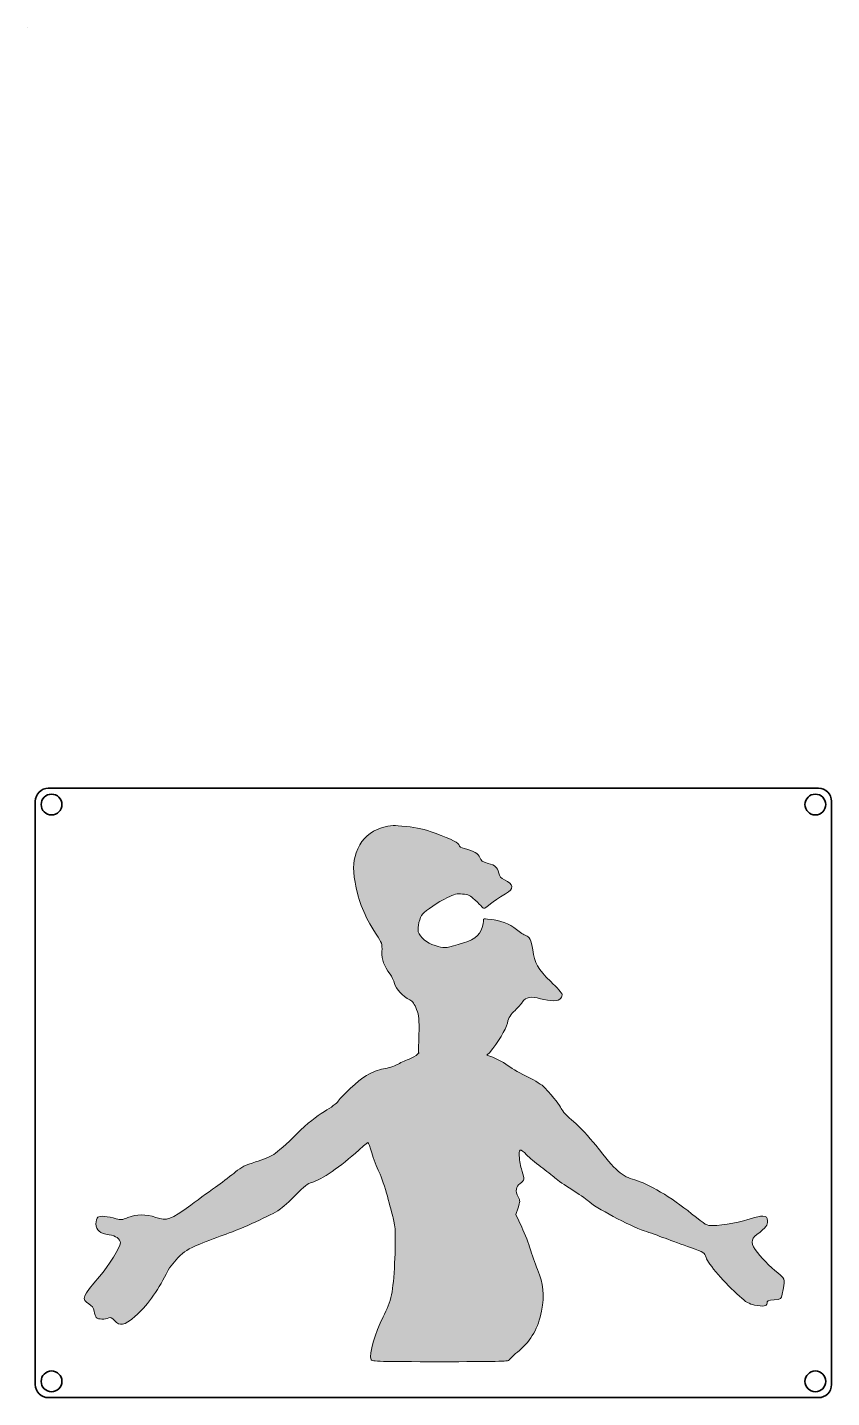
# Model space of a CAD drawing. Header units: inches. Extents: x 0 to 124, y 3 to 214.
import ezdxf

# ---------------------------------------------------------------- set-up
doc = ezdxf.new("R2010")
doc.units = ezdxf.units.IN
doc.header["$MEASUREMENT"] = 0
doc.layers.add('svg2', color=7, linetype='Continuous')

# ---------------------------------------------------------------- blocks, each defined once
blk = doc.blocks.new('block 5')
at = {"layer": 'svg2', "color": 7, "lineweight": 35}
for points, knots in [([(121.78, 96.89), (121.78, 96.89), (3.22, 96.89), (3.22, 96.89), (2.12, 96.89), (1.22, 95.99), (1.22, 94.89), (1.22, 94.89), (1.22, 5.11), (1.22, 5.11), (1.22, 4.01), (2.12, 3.11), (3.22, 3.11), (3.22, 3.11), (121.78, 3.11), (121.78, 3.11), (122.88, 3.11), (123.78, 4.01), (123.78, 5.11), (123.78, 5.11), (123.78, 94.89), (123.78, 94.89), (123.78, 95.99), (122.88, 96.89), (121.78, 96.89)], [0, 0, 0, 0, 1, 1, 1, 2, 2, 2, 3, 3, 3, 4, 4, 4, 5, 5, 5, 6, 6, 6, 7, 7, 7, 8, 8, 8, 8]), ([(3.72, 95.99), (4.6, 95.99), (5.32, 95.27), (5.32, 94.39), (5.32, 93.5), (4.6, 92.79), (3.72, 92.79), (2.84, 92.79), (2.12, 93.5), (2.12, 94.39), (2.12, 95.27), (2.84, 95.99), (3.72, 95.99)], [0, 0, 0, 0, 1, 1, 1, 2, 2, 2, 3, 3, 3, 4, 4, 4, 4]), ([(121.28, 95.99), (122.16, 95.99), (122.88, 95.27), (122.88, 94.39), (122.88, 93.5), (122.16, 92.79), (121.28, 92.79), (120.4, 92.79), (119.68, 93.5), (119.68, 94.39), (119.68, 95.27), (120.4, 95.99), (121.28, 95.99)], [0, 0, 0, 0, 1, 1, 1, 2, 2, 2, 3, 3, 3, 4, 4, 4, 4]), ([(3.72, 4.01), (2.84, 4.01), (2.12, 4.73), (2.12, 5.61), (2.12, 6.5), (2.84, 7.21), (3.72, 7.21), (4.6, 7.21), (5.32, 6.5), (5.32, 5.61), (5.32, 4.73), (4.6, 4.01), (3.72, 4.01)], [0, 0, 0, 0, 1, 1, 1, 2, 2, 2, 3, 3, 3, 4, 4, 4, 4]), ([(121.28, 4.01), (120.4, 4.01), (119.68, 4.73), (119.68, 5.61), (119.68, 6.5), (120.4, 7.21), (121.28, 7.21), (122.16, 7.21), (122.88, 6.5), (122.88, 5.61), (122.88, 4.73), (122.16, 4.01), (121.28, 4.01)], [0, 0, 0, 0, 1, 1, 1, 2, 2, 2, 3, 3, 3, 4, 4, 4, 4])]:
    blk.add_open_spline(points, degree=3, knots=knots, dxfattribs=at)
blk = doc.blocks.new('block 4')
at = {"layer": 'svg2'}
blk.add_blockref('block 5', (0, 0), dxfattribs=at)
blk = doc.blocks.new('block 7')
at = {"layer": 'svg2', "color": 7, "lineweight": 40}
blk.add_lwpolyline([(0, 214), (0, 214)], dxfattribs=at)
blk.add_lwpolyline([(0, 214), (0, 214)], dxfattribs=at)
blk = doc.blocks.new('block 11')
at = {"layer": 'svg2'}
h = blk.add_hatch(color=7, dxfattribs=at)
h.dxf.hatch_style = 2
edge = h.paths.add_edge_path()
edge.add_spline(control_points=[(56.28, 91.16), (55.7, 91.15), (55.31, 91.04), (54.51, 90.78), (52.67, 90.19), (51.62, 89.27), (50.86, 87.56), (50.14, 85.98), (50.04, 84.72), (50.45, 82.42), (51.01, 79.29), (51.78, 77.4), (53.69, 74.46), (54.57, 73.1), (54.62, 72.96), (54.57, 71.79), (54.52, 70.49), (54.86, 69.56), (55.84, 68.27), (56.08, 67.94), (56.38, 67.3), (56.5, 66.85), (56.73, 65.99), (57.76, 64.89), (58.87, 64.31), (59.31, 64.09), (59.58, 63.7), (59.9, 62.86), (60.28, 61.85), (60.32, 61.4), (60.26, 58.96), (60.26, 58.96), (60.19, 56.2), (60.19, 56.2), (60.19, 56.2), (60.28, 56.17), (60.28, 56.17), (60.2, 56.12), (60.13, 56.05), (60.05, 55.97), (59.83, 55.73), (59.2, 55.37), (58.66, 55.17), (58.12, 54.97), (57.32, 54.6), (56.89, 54.36), (56.45, 54.12), (55.52, 53.82), (54.82, 53.71), (53.95, 53.56), (53.13, 53.23), (52.19, 52.67), (50.86, 51.86), (48.47, 49.69), (47.84, 48.72), (47.66, 48.44), (46.71, 47.74), (45.73, 47.16), (44.4, 46.38), (43.27, 45.45), (41.38, 43.61), (39.98, 42.24), (38.43, 40.86), (37.94, 40.55), (37.45, 40.23), (36.17, 39.71), (35.11, 39.38), (33.56, 38.9), (32.94, 38.59), (32.03, 37.84), (31.41, 37.32), (30.18, 36.39), (29.3, 35.76), (28.43, 35.14), (26.56, 33.78), (25.14, 32.74), (22.02, 30.46), (21.48, 30.27), (19.78, 30.84), (18.19, 31.38), (16.75, 31.37), (15.48, 30.83), (14.58, 30.44), (14.39, 30.42), (13.65, 30.65), (12.38, 31.04), (11.18, 31.13), (10.84, 30.86), (10.68, 30.72), (10.55, 30.28), (10.55, 29.86), (10.55, 28.89), (11.18, 28.37), (12.56, 28.18), (13.62, 28.03), (14.32, 27.54), (14.32, 26.94), (14.32, 26.29), (12.52, 23.4), (11.09, 21.74), (8.44, 18.69), (8.27, 18.24), (9.45, 17.54), (9.98, 17.23), (10.17, 16.96), (10.27, 16.41), (10.35, 16.01), (10.49, 15.57), (10.6, 15.43), (10.84, 15.14), (12.01, 15.1), (12.52, 15.37), (12.8, 15.53), (12.99, 15.44), (13.4, 14.98), (14.23, 14.05), (14.84, 14.17), (16.61, 15.65), (18.21, 16.99), (20.09, 19.56), (21.34, 22.12), (21.71, 22.89), (22.44, 23.9), (23.15, 24.62), (24.19, 25.67), (24.63, 25.95), (26.53, 26.74), (27.73, 27.23), (29.55, 27.93), (30.57, 28.28), (32.94, 29.1), (37.66, 31.25), (38.77, 32.02), (39.24, 32.34), (40.38, 33.38), (41.31, 34.32), (42.57, 35.6), (43.2, 36.08), (43.79, 36.24), (45.25, 36.63), (48.2, 38.67), (51.01, 41.22), (51.71, 41.85), (52.34, 42.37), (52.41, 42.37), (52.49, 42.37), (52.75, 41.65), (53.01, 40.78), (53.26, 39.9), (53.77, 38.57), (54.13, 37.82), (54.5, 37.06), (55.07, 35.39), (55.41, 34.1), (55.74, 32.81), (56.14, 31.31), (56.29, 30.76), (56.67, 29.38), (56.71, 28.16), (56.52, 23.82), (56.31, 19.39), (56.02, 18), (54.74, 15.52), (53.49, 13.08), (52.56, 9.79), (52.89, 8.94), (52.99, 8.67), (54.32, 8.64), (63.53, 8.64), (72.03, 8.64), (74.08, 8.69), (74.16, 8.89), (74.22, 9.04), (74.92, 9.71), (75.72, 10.38), (77.55, 11.92), (78.65, 13.86), (79.13, 16.41), (79.61, 18.94), (79.45, 20.66), (78.53, 22.82), (78.12, 23.81), (77.6, 25.23), (77.39, 26), (77.18, 26.76), (76.59, 28.26), (76.08, 29.33), (76.08, 29.33), (75.17, 31.27), (75.17, 31.27), (75.17, 31.27), (75.52, 32.33), (75.52, 32.33), (75.85, 33.3), (75.86, 33.42), (75.56, 33.99), (75.07, 34.94), (75.16, 35.55), (75.84, 36.05), (76.51, 36.55), (76.55, 36.77), (76.15, 37.92), (75.99, 38.36), (75.8, 39.27), (75.73, 39.95), (75.56, 41.44), (75.8, 41.55), (76.84, 40.46), (77.22, 40.07), (78.19, 39.25), (79.01, 38.65), (79.83, 38.04), (80.82, 37.26), (81.2, 36.92), (81.59, 36.57), (82.75, 35.77), (83.78, 35.14), (84.82, 34.51), (85.95, 33.71), (86.31, 33.38), (87.38, 32.36), (92.65, 29.55), (94.94, 28.78), (95.73, 28.52), (97.18, 28), (98.16, 27.63), (99.14, 27.26), (100.91, 26.62), (102.08, 26.21), (104.2, 25.46), (104.21, 25.46), (104.45, 24.66), (104.72, 23.77), (107.43, 20.63), (109.6, 18.7), (110.6, 17.8), (111.07, 17.53), (111.9, 17.36), (113.28, 17.07), (113.84, 17.16), (113.84, 17.66), (113.84, 18), (114, 18.08), (114.93, 18.16), (116.01, 18.26), (116.02, 18.26), (116.18, 19.05), (116.63, 21.18), (116.6, 21.42), (115.89, 21.97), (114.87, 22.74), (113.29, 24.3), (112.38, 25.43), (111.3, 26.77), (111.27, 27.45), (112.28, 28.22), (113.72, 29.32), (113.97, 29.64), (113.9, 30.32), (113.85, 30.88), (113.76, 30.97), (113.19, 31.02), (112.83, 31.06), (112.05, 30.9), (111.46, 30.68), (110.21, 30.21), (106.96, 29.62), (105.5, 29.59), (104.54, 29.57), (104.45, 29.62), (102.23, 31.42), (99.12, 33.94), (95.55, 36.06), (93.49, 36.62), (91.53, 37.14), (90.6, 37.97), (87.47, 41.95), (86.45, 43.25), (85.02, 44.78), (84.06, 45.59), (83.16, 46.36), (82.3, 47.26), (82.16, 47.59), (81.93, 48.15), (81.15, 49.14), (79.59, 50.85), (79.26, 51.21), (78.17, 51.9), (77.07, 52.42), (76.01, 52.92), (74.63, 53.72), (74, 54.19), (73.1, 54.86), (71.95, 55.43), (70.71, 55.84), (70.87, 55.94), (71.02, 56.06), (71.13, 56.2), (72.51, 57.87), (73.6, 59.68), (73.88, 60.75), (74.12, 61.68), (74.36, 62.08), (75.05, 62.71), (75.52, 63.15), (76.06, 63.74), (76.23, 64.04), (76.67, 64.75), (77.59, 64.91), (78.95, 64.51), (80.46, 64.06), (81.85, 64.09), (82.11, 64.58), (82.22, 64.79), (82.32, 65.07), (82.32, 65.2), (82.32, 65.33), (81.52, 66.22), (80.54, 67.17), (78.57, 69.07), (78.06, 69.98), (77.77, 72.04), (77.55, 73.53), (77.31, 74.05), (76.71, 74.23), (76.47, 74.3), (75.83, 74.73), (75.29, 75.17), (74.23, 76.05), (72.56, 76.57), (71.36, 76.7), (69.68, 76.88), (70.43, 76.94), (70.06, 75.63), (69.62, 74.04), (68.56, 73.47), (66.32, 72.85), (64.11, 72.24), (64.18, 72.24), (62.74, 72.68), (61.46, 73.07), (60.39, 73.96), (60.17, 74.81), (60, 75.5), (60.38, 77.04), (60.85, 77.56), (61.34, 78.12), (63.19, 79.33), (64.64, 80.07), (65.73, 80.62), (66.08, 80.7), (66.98, 80.62), (67.91, 80.55), (68.12, 80.39), (68.89, 79.71), (71.14, 77.7), (69.16, 78.06), (73.59, 80.64), (74.94, 81.43), (74.87, 82.12), (73.41, 82.82), (72.89, 83.06), (72.67, 83.33), (72.54, 83.84), (72.29, 84.81), (72.09, 85), (70.9, 85.34), (70.04, 85.59), (69.81, 85.75), (69.64, 86.23), (69.43, 86.85), (68.75, 87.25), (67.28, 87.62), (66.78, 87.74), (66.44, 87.94), (66.44, 88.11), (66.44, 88.48), (65.45, 88.98), (62.75, 89.98), (61.06, 90.6), (60.07, 90.83), (58.28, 91.01), (57.31, 91.11), (56.74, 91.17), (56.28, 91.16), (56.28, 91.16), (56.28, 91.16), (56.28, 91.16)], knot_values=[0, 0, 0, 0, 1, 1, 1, 2, 2, 2, 3, 3, 3, 4, 4, 4, 5, 5, 5, 6, 6, 6, 7, 7, 7, 8, 8, 8, 9, 9, 9, 10, 10, 10, 11, 11, 11, 12, 12, 12, 13, 13, 13, 14, 14, 14, 15, 15, 15, 16, 16, 16, 17, 17, 17, 18, 18, 18, 19, 19, 19, 20, 20, 20, 21, 21, 21, 22, 22, 22, 23, 23, 23, 24, 24, 24, 25, 25, 25, 26, 26, 26, 27, 27, 27, 28, 28, 28, 29, 29, 29, 30, 30, 30, 31, 31, 31, 32, 32, 32, 33, 33, 33, 34, 34, 34, 35, 35, 35, 36, 36, 36, 37, 37, 37, 38, 38, 38, 39, 39, 39, 40, 40, 40, 41, 41, 41, 42, 42, 42, 43, 43, 43, 44, 44, 44, 45, 45, 45, 46, 46, 46, 47, 47, 47, 48, 48, 48, 49, 49, 49, 50, 50, 50, 51, 51, 51, 52, 52, 52, 53, 53, 53, 54, 54, 54, 55, 55, 55, 56, 56, 56, 57, 57, 57, 58, 58, 58, 59, 59, 59, 60, 60, 60, 61, 61, 61, 62, 62, 62, 63, 63, 63, 64, 64, 64, 65, 65, 65, 66, 66, 66, 67, 67, 67, 68, 68, 68, 69, 69, 69, 70, 70, 70, 71, 71, 71, 72, 72, 72, 73, 73, 73, 74, 74, 74, 75, 75, 75, 76, 76, 76, 77, 77, 77, 78, 78, 78, 79, 79, 79, 80, 80, 80, 81, 81, 81, 82, 82, 82, 83, 83, 83, 84, 84, 84, 85, 85, 85, 86, 86, 86, 87, 87, 87, 88, 88, 88, 89, 89, 89, 90, 90, 90, 91, 91, 91, 92, 92, 92, 93, 93, 93, 94, 94, 94, 95, 95, 95, 96, 96, 96, 97, 97, 97, 98, 98, 98, 99, 99, 99, 100, 100, 100, 101, 101, 101, 102, 102, 102, 103, 103, 103, 104, 104, 104, 105, 105, 105, 106, 106, 106, 107, 107, 107, 108, 108, 108, 109, 109, 109, 110, 110, 110, 111, 111, 111, 112, 112, 112, 113, 113, 113, 114, 114, 114, 115, 115, 115, 116, 116, 116, 117, 117, 117, 118, 118, 118, 119, 119, 119, 120, 120, 120, 121, 121, 121, 122, 122, 122, 123, 123, 123, 124, 124, 124, 125, 125, 125, 126, 126, 126, 127, 127, 127, 128, 128, 128, 129, 129, 129, 129], degree=3, periodic=1)
at = {"layer": 'svg2', "lineweight": 0}
blk.add_open_spline([(56.28, 91.16), (55.7, 91.15), (55.31, 91.04), (54.51, 90.78), (52.67, 90.19), (51.62, 89.27), (50.86, 87.56), (50.14, 85.98), (50.04, 84.72), (50.45, 82.42), (51.01, 79.29), (51.78, 77.4), (53.69, 74.46), (54.57, 73.1), (54.62, 72.96), (54.57, 71.79), (54.52, 70.49), (54.86, 69.56), (55.84, 68.27), (56.08, 67.94), (56.38, 67.3), (56.5, 66.85), (56.73, 65.99), (57.76, 64.89), (58.87, 64.31), (59.31, 64.09), (59.58, 63.7), (59.9, 62.86), (60.28, 61.85), (60.32, 61.4), (60.26, 58.96), (60.26, 58.96), (60.19, 56.2), (60.19, 56.2), (60.19, 56.2), (60.28, 56.17), (60.28, 56.17), (60.2, 56.12), (60.13, 56.05), (60.05, 55.97), (59.83, 55.73), (59.2, 55.37), (58.66, 55.17), (58.12, 54.97), (57.32, 54.6), (56.89, 54.36), (56.45, 54.12), (55.52, 53.82), (54.82, 53.71), (53.95, 53.56), (53.13, 53.23), (52.19, 52.67), (50.86, 51.86), (48.47, 49.69), (47.84, 48.72), (47.66, 48.44), (46.71, 47.74), (45.73, 47.16), (44.4, 46.38), (43.27, 45.45), (41.38, 43.61), (39.98, 42.24), (38.43, 40.86), (37.94, 40.55), (37.45, 40.23), (36.17, 39.71), (35.11, 39.38), (33.56, 38.9), (32.94, 38.59), (32.03, 37.84), (31.41, 37.32), (30.18, 36.39), (29.3, 35.76), (28.43, 35.14), (26.56, 33.78), (25.14, 32.74), (22.02, 30.46), (21.48, 30.27), (19.78, 30.84), (18.19, 31.38), (16.75, 31.37), (15.48, 30.83), (14.58, 30.44), (14.39, 30.42), (13.65, 30.65), (12.38, 31.04), (11.18, 31.13), (10.84, 30.86), (10.68, 30.72), (10.55, 30.28), (10.55, 29.86), (10.55, 28.89), (11.18, 28.37), (12.56, 28.18), (13.62, 28.03), (14.32, 27.54), (14.32, 26.94), (14.32, 26.29), (12.52, 23.4), (11.09, 21.74), (8.44, 18.69), (8.27, 18.24), (9.45, 17.54), (9.98, 17.23), (10.17, 16.96), (10.27, 16.41), (10.35, 16.01), (10.49, 15.57), (10.6, 15.43), (10.84, 15.14), (12.01, 15.1), (12.52, 15.37), (12.8, 15.53), (12.99, 15.44), (13.4, 14.98), (14.23, 14.05), (14.84, 14.17), (16.61, 15.65), (18.21, 16.99), (20.09, 19.56), (21.34, 22.12), (21.71, 22.89), (22.44, 23.9), (23.15, 24.62), (24.19, 25.67), (24.63, 25.95), (26.53, 26.74), (27.73, 27.23), (29.55, 27.93), (30.57, 28.28), (32.94, 29.1), (37.66, 31.25), (38.77, 32.02), (39.24, 32.34), (40.38, 33.38), (41.31, 34.32), (42.57, 35.6), (43.2, 36.08), (43.79, 36.24), (45.25, 36.63), (48.2, 38.67), (51.01, 41.22), (51.71, 41.85), (52.34, 42.37), (52.41, 42.37), (52.49, 42.37), (52.75, 41.65), (53.01, 40.78), (53.26, 39.9), (53.77, 38.57), (54.13, 37.82), (54.5, 37.06), (55.07, 35.39), (55.41, 34.1), (55.74, 32.81), (56.14, 31.31), (56.29, 30.76), (56.67, 29.38), (56.71, 28.16), (56.52, 23.82), (56.31, 19.39), (56.02, 18), (54.74, 15.52), (53.49, 13.08), (52.56, 9.79), (52.89, 8.94), (52.99, 8.67), (54.32, 8.64), (63.53, 8.64), (72.03, 8.64), (74.08, 8.69), (74.16, 8.89), (74.22, 9.04), (74.92, 9.71), (75.72, 10.38), (77.55, 11.92), (78.65, 13.86), (79.13, 16.41), (79.61, 18.94), (79.45, 20.66), (78.53, 22.82), (78.12, 23.81), (77.6, 25.23), (77.39, 26), (77.18, 26.76), (76.59, 28.26), (76.08, 29.33), (76.08, 29.33), (75.17, 31.27), (75.17, 31.27), (75.17, 31.27), (75.52, 32.33), (75.52, 32.33), (75.85, 33.3), (75.86, 33.42), (75.56, 33.99), (75.07, 34.94), (75.16, 35.55), (75.84, 36.05), (76.51, 36.55), (76.55, 36.77), (76.15, 37.92), (75.99, 38.36), (75.8, 39.27), (75.73, 39.95), (75.56, 41.44), (75.8, 41.55), (76.84, 40.46), (77.22, 40.07), (78.19, 39.25), (79.01, 38.65), (79.83, 38.04), (80.82, 37.26), (81.2, 36.92), (81.59, 36.57), (82.75, 35.77), (83.78, 35.14), (84.82, 34.51), (85.95, 33.71), (86.31, 33.38), (87.38, 32.36), (92.65, 29.55), (94.94, 28.78), (95.73, 28.52), (97.18, 28), (98.16, 27.63), (99.14, 27.26), (100.91, 26.62), (102.08, 26.21), (104.2, 25.46), (104.21, 25.46), (104.45, 24.66), (104.72, 23.77), (107.43, 20.63), (109.6, 18.7), (110.6, 17.8), (111.07, 17.53), (111.9, 17.36), (113.28, 17.07), (113.84, 17.16), (113.84, 17.66), (113.84, 18), (114, 18.08), (114.93, 18.16), (116.01, 18.26), (116.02, 18.26), (116.18, 19.05), (116.63, 21.18), (116.6, 21.42), (115.89, 21.97), (114.87, 22.74), (113.29, 24.3), (112.38, 25.43), (111.3, 26.77), (111.27, 27.45), (112.28, 28.22), (113.72, 29.32), (113.97, 29.64), (113.9, 30.32), (113.85, 30.88), (113.76, 30.97), (113.19, 31.02), (112.83, 31.06), (112.05, 30.9), (111.46, 30.68), (110.21, 30.21), (106.96, 29.62), (105.5, 29.59), (104.54, 29.57), (104.45, 29.62), (102.23, 31.42), (99.12, 33.94), (95.55, 36.06), (93.49, 36.62), (91.53, 37.14), (90.6, 37.97), (87.47, 41.95), (86.45, 43.25), (85.02, 44.78), (84.06, 45.59), (83.16, 46.36), (82.3, 47.26), (82.16, 47.59), (81.93, 48.15), (81.15, 49.14), (79.59, 50.85), (79.26, 51.21), (78.17, 51.9), (77.07, 52.42), (76.01, 52.92), (74.63, 53.72), (74, 54.19), (73.1, 54.86), (71.95, 55.43), (70.71, 55.84), (70.87, 55.94), (71.02, 56.06), (71.13, 56.2), (72.51, 57.87), (73.6, 59.68), (73.88, 60.75), (74.12, 61.68), (74.36, 62.08), (75.05, 62.71), (75.52, 63.15), (76.06, 63.74), (76.23, 64.04), (76.67, 64.75), (77.59, 64.91), (78.95, 64.51), (80.46, 64.06), (81.85, 64.09), (82.11, 64.58), (82.22, 64.79), (82.32, 65.07), (82.32, 65.2), (82.32, 65.33), (81.52, 66.22), (80.54, 67.17), (78.57, 69.07), (78.06, 69.98), (77.77, 72.04), (77.55, 73.53), (77.31, 74.05), (76.71, 74.23), (76.47, 74.3), (75.83, 74.73), (75.29, 75.17), (74.23, 76.05), (72.56, 76.57), (71.36, 76.7), (69.68, 76.88), (70.43, 76.94), (70.06, 75.63), (69.62, 74.04), (68.56, 73.47), (66.32, 72.85), (64.11, 72.24), (64.18, 72.24), (62.74, 72.68), (61.46, 73.07), (60.39, 73.96), (60.17, 74.81), (60, 75.5), (60.38, 77.04), (60.85, 77.56), (61.34, 78.12), (63.19, 79.33), (64.64, 80.07), (65.73, 80.62), (66.08, 80.7), (66.98, 80.62), (67.91, 80.55), (68.12, 80.39), (68.89, 79.71), (71.14, 77.7), (69.16, 78.06), (73.59, 80.64), (74.94, 81.43), (74.87, 82.12), (73.41, 82.82), (72.89, 83.06), (72.67, 83.33), (72.54, 83.84), (72.29, 84.81), (72.09, 85), (70.9, 85.34), (70.04, 85.59), (69.81, 85.75), (69.64, 86.23), (69.43, 86.85), (68.75, 87.25), (67.28, 87.62), (66.78, 87.74), (66.44, 87.94), (66.44, 88.11), (66.44, 88.48), (65.45, 88.98), (62.75, 89.98), (61.06, 90.6), (60.07, 90.83), (58.28, 91.01), (57.31, 91.11), (56.74, 91.17), (56.28, 91.16), (56.28, 91.16), (56.28, 91.16), (56.28, 91.16)], degree=3, knots=[0, 0, 0, 0, 1, 1, 1, 2, 2, 2, 3, 3, 3, 4, 4, 4, 5, 5, 5, 6, 6, 6, 7, 7, 7, 8, 8, 8, 9, 9, 9, 10, 10, 10, 11, 11, 11, 12, 12, 12, 13, 13, 13, 14, 14, 14, 15, 15, 15, 16, 16, 16, 17, 17, 17, 18, 18, 18, 19, 19, 19, 20, 20, 20, 21, 21, 21, 22, 22, 22, 23, 23, 23, 24, 24, 24, 25, 25, 25, 26, 26, 26, 27, 27, 27, 28, 28, 28, 29, 29, 29, 30, 30, 30, 31, 31, 31, 32, 32, 32, 33, 33, 33, 34, 34, 34, 35, 35, 35, 36, 36, 36, 37, 37, 37, 38, 38, 38, 39, 39, 39, 40, 40, 40, 41, 41, 41, 42, 42, 42, 43, 43, 43, 44, 44, 44, 45, 45, 45, 46, 46, 46, 47, 47, 47, 48, 48, 48, 49, 49, 49, 50, 50, 50, 51, 51, 51, 52, 52, 52, 53, 53, 53, 54, 54, 54, 55, 55, 55, 56, 56, 56, 57, 57, 57, 58, 58, 58, 59, 59, 59, 60, 60, 60, 61, 61, 61, 62, 62, 62, 63, 63, 63, 64, 64, 64, 65, 65, 65, 66, 66, 66, 67, 67, 67, 68, 68, 68, 69, 69, 69, 70, 70, 70, 71, 71, 71, 72, 72, 72, 73, 73, 73, 74, 74, 74, 75, 75, 75, 76, 76, 76, 77, 77, 77, 78, 78, 78, 79, 79, 79, 80, 80, 80, 81, 81, 81, 82, 82, 82, 83, 83, 83, 84, 84, 84, 85, 85, 85, 86, 86, 86, 87, 87, 87, 88, 88, 88, 89, 89, 89, 90, 90, 90, 91, 91, 91, 92, 92, 92, 93, 93, 93, 94, 94, 94, 95, 95, 95, 96, 96, 96, 97, 97, 97, 98, 98, 98, 99, 99, 99, 100, 100, 100, 101, 101, 101, 102, 102, 102, 103, 103, 103, 104, 104, 104, 105, 105, 105, 106, 106, 106, 107, 107, 107, 108, 108, 108, 109, 109, 109, 110, 110, 110, 111, 111, 111, 112, 112, 112, 113, 113, 113, 114, 114, 114, 115, 115, 115, 116, 116, 116, 117, 117, 117, 118, 118, 118, 119, 119, 119, 120, 120, 120, 121, 121, 121, 122, 122, 122, 123, 123, 123, 124, 124, 124, 125, 125, 125, 126, 126, 126, 127, 127, 127, 128, 128, 128, 129, 129, 129, 129], dxfattribs=at)

msp = doc.modelspace()

# ---------------------------------------------------------------- block references
at = {"layer": 'svg2'}
for name in ['block 7', 'block 4', 'block 11']:
    msp.add_blockref(name, (0, 0), dxfattribs=at)

doc.saveas('drawing.dxf')
